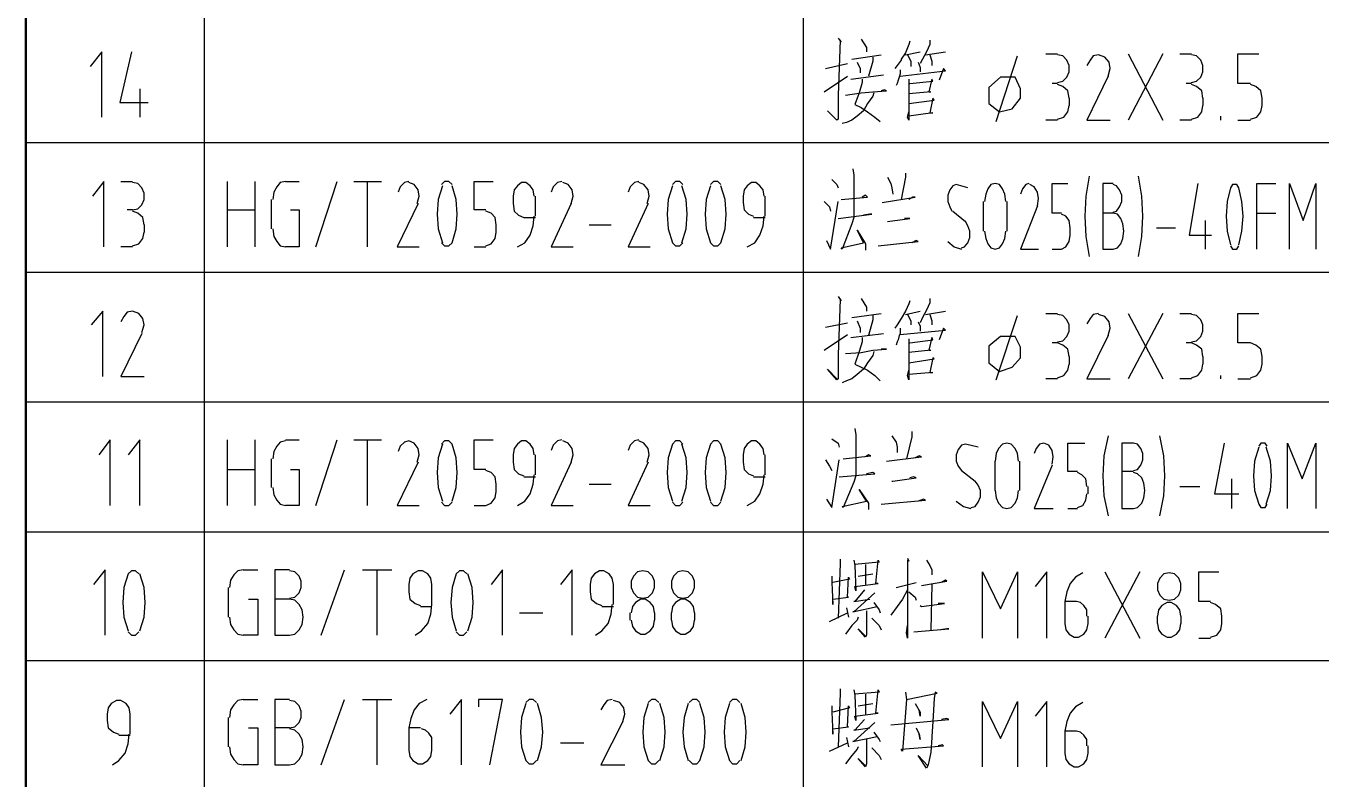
# Model space of a CAD drawing. Header units: millimetres. Extents: x -830 to 4759, y -3917 to 4295.
# Drawn here: x 2959 to 3759, y -2656 to -2190 of the extents above; entities that cross this region are included whole.
import ezdxf

# ---------------------------------------------------------------- set-up
doc = ezdxf.new("R2010")
doc.units = ezdxf.units.MM
doc.layers.add('1', color=7, linetype='Continuous')

msp = doc.modelspace()

# ---------------------------------------------------------------- linework, layer by layer
at = {"layer": '1', "color": 0, "lineweight": 50}
for points in [[(2959.08, -2182.83), (2959.08, -2262.33)], [(2959.08, -2262.33), (2959.08, -2342.48)], [(2959.08, -2342.48), (2959.08, -2422.62)], [(2959.08, -2422.62), (2959.08, -2502.77)], [(2959.08, -2502.77), (2959.08, -2582.27)], [(2959.08, -2582.27), (2959.08, -2662.41)]]:
    msp.add_lwpolyline(points, dxfattribs=at)
at = {"layer": '1', "color": 0, "lineweight": 25}
for points in [[(3069.2, -2182.83), (3069.2, -2262.33)], [(3439.31, -2182.83), (3439.31, -2262.33)], [(3460.82, -2197.82), (3462.77, -2200.43), (3462.12, -2199.12), (3460.82, -2233.01), (3460.82, -2246.69), (3460.82, -2247.99), (3460.16, -2248.65), (3454.3, -2242.78), (3460.16, -2248.65)], [(3475.15, -2198.47), (3478.41, -2203.69), (3478.41, -2206.29)], [(3505.12, -2199.78), (3504.47, -2201.73), (3502.52, -2206.94), (3499.91, -2210.85), (3499.91, -2211.51), (3497.31, -2214.76), (3496, -2216.72)], [(3517.51, -2199.12), (3517.51, -2201.73), (3515.55, -2206.29), (3512.94, -2210.85), (3511.64, -2213.46)], [(3006, -2246.69), (3006, -2206.29), (2998.83, -2215.41)], [(3024.24, -2206.29), (3017.08, -2237.57), (3034.67, -2237.57)], [(3469.29, -2210.85), (3487.53, -2208.25)], [(3502.52, -2208.25), (3511.64, -2206.29)], [(3503.82, -2208.25), (3505.78, -2212.16), (3505.78, -2215.41)], [(3514.9, -2208.25), (3527.28, -2206.29)], [(3517.51, -2208.25), (3518.81, -2212.16), (3518.81, -2214.76)], [(3589.18, -2207.6), (3596.35, -2207.6)], [(3596.35, -2225.19), (3599.61, -2224.54), (3602.21, -2221.93), (3603.52, -2218.67), (3603.52, -2214.76), (3602.21, -2211.51), (3599.61, -2208.9), (3596.35, -2208.25)], [(3627.63, -2221.28), (3628.93, -2216.72), (3628.28, -2212.81), (3625.67, -2209.55), (3621.76, -2208.25), (3618.5, -2208.9), (3616.55, -2211.51), (3614.59, -2214.76)], [(3640.01, -2207.6), (3661.51, -2248.65)], [(3661.51, -2207.6), (3640.01, -2248.65)], [(3671.93, -2207.6), (3679.1, -2207.6)], [(3679.1, -2225.19), (3682.36, -2224.54), (3684.97, -2221.93), (3686.27, -2218.67), (3686.27, -2214.76), (3684.97, -2211.51), (3682.36, -2208.9), (3679.1, -2208.25)], [(3715.59, -2225.84), (3707.77, -2225.84), (3707.77, -2207.6), (3720.8, -2207.6)], [(3453, -2216.72), (3466.68, -2213.46)], [(3472.54, -2212.81), (3474.5, -2216.72), (3474.5, -2219.32)], [(3482.32, -2209.55), (3482.32, -2212.16), (3479.71, -2221.28)], [(3510.34, -2212.81), (3511.64, -2216.07), (3511.64, -2218.67)], [(3558.56, -2249.3), (3571.59, -2208.9)], [(3452.35, -2231.05), (3466.68, -2221.28)], [(3468.64, -2223.23), (3488.83, -2220.63)], [(3475.8, -2223.23), (3475.8, -2225.19), (3473.85, -2231.7), (3471.24, -2238.87), (3475.15, -2240.83), (3479.06, -2243.43), (3483.62, -2246.69), (3486.88, -2249.3)], [(3499.26, -2217.37), (3499.26, -2219.98), (3498.61, -2221.93), (3497.96, -2223.89), (3497.31, -2225.84), (3496.65, -2227.14)], [(3499.26, -2221.28), (3527.28, -2218.02), (3525.98, -2216.72), (3523.37, -2223.89)], [(3504.47, -2223.23), (3504.47, -2225.84), (3504.47, -2234.96), (3504.47, -2248.65), (3503.82, -2246.69), (3504.47, -2243.43)], [(3505.12, -2225.84), (3519.46, -2224.54), (3518.81, -2223.23), (3516.85, -2231.05), (3518.16, -2231.05), (3504.47, -2232.36)], [(3553.99, -2238.22), (3560.51, -2243.43), (3568.33, -2241.48), (3573.54, -2234.96), (3573.54, -2229.1), (3570.28, -2221.93), (3561.16, -2221.93), (3553.99, -2228.45), (3553.99, -2238.22)], [(3627.63, -2221.28), (3614.59, -2248.65), (3628.93, -2248.65)], [(3029.46, -2229.1), (3029.46, -2246.69)], [(3482.97, -2231.7), (3482.32, -2233.66), (3479.06, -2238.22), (3476.45, -2242.78), (3472.54, -2246.04), (3469.29, -2248.65), (3466.03, -2249.95), (3463.42, -2250.6)], [(3465.38, -2233.01), (3475.15, -2231.7), (3482.32, -2231.05), (3490.79, -2230.4), (3489.49, -2229.75), (3487.53, -2230.4)], [(3596.35, -2225.84), (3593.09, -2225.84)], [(3603.52, -2234.96), (3602.86, -2230.4), (3599.61, -2227.8), (3596.35, -2226.49)], [(3679.1, -2225.84), (3675.84, -2225.84)], [(3686.27, -2234.96), (3685.62, -2230.4), (3682.36, -2227.8), (3679.1, -2226.49)], [(3722.76, -2234.96), (3722.11, -2230.4), (3718.85, -2227.8), (3715.59, -2226.49)], [(3504.47, -2238.22), (3520.11, -2236.27), (3519.46, -2234.96), (3517.51, -2244.09), (3519.46, -2244.09), (3504.47, -2246.04)], [(3596.35, -2247.99), (3600.26, -2246.69), (3602.86, -2243.43), (3603.52, -2239.52)], [(3603.52, -2234.96), (3603.52, -2239.52)], [(3679.1, -2247.99), (3683.01, -2246.69), (3685.62, -2243.43), (3686.27, -2239.52)], [(3686.27, -2234.96), (3686.27, -2239.52)], [(3715.59, -2247.99), (3719.5, -2246.69), (3722.11, -2243.43), (3722.76, -2239.52)], [(3722.76, -2239.52), (3722.76, -2234.96)], [(3697.35, -2248.65), (3697.35, -2246.04)], [(3596.35, -2248.65), (3589.18, -2248.65)], [(3679.1, -2248.65), (3671.93, -2248.65)], [(3707.77, -2248.65), (3715.59, -2248.65)], [(2959.08, -2262.33), (4758.8, -2262.33)], [(2959.08, -2262.33), (4758.8, -2262.33)], [(3069.2, -2262.33), (3069.2, -2342.48)], [(3439.31, -2262.33), (3439.31, -2342.48)], [(3469.94, -2278.62), (3470.59, -2282.53), (3470.59, -2308.59), (3469.29, -2312.5), (3463.42, -2328.14), (3462.77, -2327.49), (3476.45, -2324.23), (3472.54, -2316.41), (3477.76, -2324.88), (3477.76, -2328.79)], [(3007.3, -2326.84), (3007.3, -2286.44), (3000.13, -2295.56)], [(3017.73, -2286.44), (3024.9, -2286.44)], [(3024.9, -2304.03), (3028.15, -2303.38), (3030.76, -2300.77), (3032.06, -2297.52), (3032.06, -2293.61), (3030.76, -2290.35), (3028.15, -2287.74), (3024.9, -2287.09)], [(3083.54, -2326.84), (3083.54, -2286.44)], [(3100.48, -2286.44), (3100.48, -2326.84)], [(3119.38, -2286.44), (3116.12, -2287.09), (3114.16, -2289.7), (3112.21, -2292.96), (3111.56, -2297.52)], [(3119.38, -2286.44), (3127.85, -2286.44)], [(3138.27, -2326.84), (3151.31, -2286.44)], [(3161.73, -2286.44), (3178.67, -2286.44)], [(3170.2, -2326.84), (3170.2, -2286.44)], [(3195.61, -2286.44), (3193.01, -2287.09), (3190.4, -2289.7), (3189.1, -2292.96)], [(3200.83, -2300.12), (3202.13, -2295.56), (3201.48, -2291.65), (3198.87, -2288.39), (3195.61, -2287.09)], [(3222.33, -2288.39), (3220.38, -2286.44), (3217.77, -2286.44), (3215.81, -2288.39)], [(3243.18, -2304.03), (3236.01, -2304.03), (3236.01, -2286.44), (3247.74, -2286.44)], [(3273.16, -2295.56), (3272.5, -2291.65), (3270.55, -2289.05), (3267.94, -2287.09), (3265.34, -2287.09), (3262.73, -2289.05), (3260.77, -2291.65), (3260.12, -2295.56)], [(3290.1, -2286.44), (3287.49, -2287.09), (3284.88, -2289.7), (3283.58, -2292.96)], [(3295.96, -2300.12), (3297.26, -2295.56), (3296.61, -2291.65), (3294.01, -2288.39), (3290.75, -2287.09)], [(3337.66, -2286.44), (3335.06, -2287.09), (3332.45, -2289.7), (3331.15, -2292.96)], [(3342.88, -2300.12), (3344.18, -2295.56), (3343.53, -2291.65), (3340.92, -2288.39), (3337.66, -2287.09)], [(3365.03, -2288.39), (3363.08, -2286.44), (3360.47, -2286.44), (3358.51, -2288.39)], [(3388.49, -2288.39), (3386.53, -2286.44), (3383.93, -2286.44), (3381.97, -2288.39)], [(3415.2, -2295.56), (3414.55, -2291.65), (3412.6, -2289.05), (3409.99, -2287.09), (3407.38, -2287.09), (3404.78, -2289.05), (3402.82, -2291.65), (3402.17, -2295.56)], [(3456.91, -2285.14), (3460.16, -2288.39), (3460.82, -2290.35)], [(3491.44, -2283.83), (3493.4, -2287.74), (3494.05, -2290.35), (3494.7, -2294.26)], [(3502.52, -2281.23), (3502.52, -2283.83), (3499.91, -2297.52)], [(3540.96, -2290.35), (3533.8, -2288.39), (3531.84, -2289.05), (3529.89, -2291.65), (3528.58, -2294.91), (3528.58, -2298.82), (3529.89, -2302.08), (3531.19, -2304.68)], [(3564.42, -2298.82), (3563.77, -2294.26), (3562.47, -2291), (3560.51, -2288.39), (3557.9, -2287.74), (3555.3, -2288.39), (3553.34, -2291), (3552.04, -2294.26), (3551.39, -2298.82)], [(3578.76, -2287.74), (3576.8, -2288.39), (3574.85, -2291), (3573.54, -2294.26)], [(3583.97, -2301.43), (3584.62, -2296.86), (3583.97, -2292.96), (3582.01, -2289.7), (3579.41, -2288.39)], [(3598.96, -2305.99), (3593.09, -2305.99), (3593.09, -2287.74), (3602.86, -2287.74)], [(3615.9, -2283.18), (3613.94, -2295.56), (3613.29, -2307.94), (3613.94, -2320.32), (3615.9, -2332.7)], [(3630.88, -2287.74), (3624.37, -2287.74), (3624.37, -2328.14)], [(3630.88, -2305.34), (3632.84, -2304.68), (3634.79, -2302.08), (3636.1, -2298.82), (3636.1, -2294.91), (3634.79, -2291.65), (3632.84, -2289.05), (3630.88, -2288.39)], [(3646.52, -2332.7), (3648.48, -2320.32), (3649.13, -2307.94), (3648.48, -2295.56), (3646.52, -2283.18)], [(3683.01, -2287.74), (3677.8, -2319.67), (3691.48, -2319.67)], [(3708.42, -2325.54), (3710.38, -2317.06), (3711.03, -2307.94), (3710.38, -2298.82), (3708.42, -2290.35), (3707.12, -2288.39), (3704.51, -2288.39), (3703.21, -2290.35), (3701.26, -2298.82), (3700.6, -2307.94), (3701.26, -2317.06), (3703.21, -2325.54)], [(3719.5, -2328.14), (3719.5, -2287.74), (3731.23, -2287.74)], [(3739.7, -2328.14), (3739.7, -2287.74), (3748.17, -2310.55), (3755.99, -2287.74), (3755.99, -2328.14)], [(3216.47, -2289.05), (3213.86, -2297.52), (3213.21, -2306.64), (3213.86, -2315.76), (3216.47, -2324.23)], [(3215.81, -2324.23), (3217.77, -2326.19), (3220.38, -2326.19), (3222.33, -2324.23), (3224.94, -2315.76), (3225.59, -2306.64), (3224.94, -2297.52), (3222.33, -2289.05)], [(3260.12, -2295.56), (3260.12, -2300.12)], [(3273.81, -2307.94), (3273.81, -2295.56)], [(3358.51, -2289.05), (3355.91, -2297.52), (3355.26, -2306.64), (3355.91, -2315.76), (3358.51, -2324.23)], [(3364.38, -2324.23), (3366.99, -2315.76), (3367.64, -2306.64), (3366.99, -2297.52), (3364.38, -2289.05)], [(3381.97, -2289.05), (3379.37, -2297.52), (3378.71, -2306.64), (3379.37, -2315.76), (3381.97, -2324.23)], [(3381.97, -2324.23), (3383.93, -2326.19), (3386.53, -2326.19), (3388.49, -2324.23), (3391.09, -2315.76), (3391.75, -2306.64), (3391.09, -2297.52), (3388.49, -2289.05)], [(3402.17, -2295.56), (3402.17, -2299.47)], [(3415.86, -2307.94), (3415.86, -2295.56)], [(3462.77, -2297.52), (3479.06, -2296.21), (3477.76, -2294.91), (3475.8, -2296.21)], [(3488.18, -2299.47), (3508.38, -2296.21), (3507.08, -2296.21), (3504.47, -2297.52)], [(3024.9, -2304.03), (3021.64, -2304.03)], [(3083.54, -2304.03), (3100.48, -2304.03)], [(3110.91, -2315.76), (3110.91, -2297.52)], [(3122.64, -2304.03), (3127.85, -2304.03), (3127.85, -2326.84), (3119.38, -2326.84)], [(3201.48, -2300.12), (3188.45, -2326.84), (3202.13, -2326.84)], [(3260.12, -2300.12), (3260.77, -2304.68), (3263.38, -2307.29), (3266.64, -2308.59)], [(3295.96, -2300.12), (3283.58, -2326.84), (3297.26, -2326.84)], [(3343.53, -2300.12), (3331.15, -2326.84), (3344.83, -2326.84)], [(3402.17, -2299.47), (3402.82, -2304.03), (3405.43, -2306.64), (3408.69, -2307.94)], [(3452.35, -2298.82), (3455.6, -2302.08), (3456.25, -2304.68)], [(3453.65, -2322.93), (3456.25, -2328.14), (3460.82, -2298.82)], [(3550.74, -2317.06), (3550.74, -2298.82)], [(3565.07, -2298.82), (3565.07, -2317.06)], [(3583.97, -2301.43), (3573.54, -2328.14), (3584.62, -2328.14)], [(3032.06, -2313.15), (3031.41, -2308.59), (3028.15, -2305.99), (3024.9, -2304.68)], [(3249.7, -2313.15), (3249.05, -2308.59), (3246.44, -2305.99), (3243.18, -2304.68)], [(3262.73, -2326.84), (3267.29, -2324.23), (3270.55, -2319.67), (3272.5, -2313.81), (3273.16, -2307.94)], [(3266.64, -2308.59), (3273.81, -2308.59)], [(3404.78, -2326.84), (3409.34, -2324.23), (3412.6, -2319.67), (3414.55, -2313.81), (3415.2, -2307.94)], [(3408.69, -2308.59), (3415.86, -2308.59)], [(3460.82, -2309.25), (3481.67, -2306.64), (3480.36, -2306.64), (3476.45, -2307.29)], [(3491.44, -2311.2), (3505.12, -2309.25), (3503.82, -2309.25), (3501.87, -2309.25)], [(3531.84, -2304.68), (3539.66, -2311.2)], [(3537.05, -2327.49), (3539.01, -2326.84), (3540.96, -2324.23), (3542.27, -2320.97), (3542.27, -2317.06), (3540.96, -2313.81), (3539.66, -2311.2)], [(3604.17, -2315.11), (3603.52, -2310.55), (3601.56, -2307.94), (3598.96, -2306.64)], [(3630.88, -2305.99), (3624.37, -2305.99)], [(3630.88, -2328.14), (3633.49, -2327.49), (3635.44, -2324.88), (3636.75, -2321.63), (3637.4, -2317.06), (3636.75, -2312.5), (3635.44, -2309.25), (3633.49, -2306.64), (3630.88, -2305.99)], [(3687.57, -2310.55), (3687.57, -2328.14)], [(3719.5, -2305.99), (3731.23, -2305.99)], [(3024.9, -2326.19), (3028.81, -2324.88), (3031.41, -2321.63), (3032.06, -2317.72)], [(3032.06, -2313.15), (3032.06, -2317.72)], [(3111.56, -2315.76), (3112.21, -2320.32), (3114.16, -2323.58), (3116.12, -2326.19), (3119.38, -2326.84)], [(3243.18, -2326.19), (3246.44, -2324.88), (3249.05, -2321.63), (3249.7, -2317.72)], [(3249.7, -2317.72), (3249.7, -2313.15)], [(3307.04, -2313.15), (3320.72, -2313.15)], [(3551.39, -2317.06), (3552.04, -2321.63), (3553.34, -2324.88), (3555.3, -2327.49), (3557.9, -2328.14), (3560.51, -2327.49), (3562.47, -2324.88), (3563.77, -2321.63), (3564.42, -2317.06)], [(3598.96, -2328.14), (3601.56, -2326.84), (3603.52, -2323.58), (3604.17, -2319.67)], [(3604.17, -2319.67), (3604.17, -2315.11)], [(3657.6, -2315.11), (3669.33, -2315.11)], [(3024.9, -2326.84), (3017.73, -2326.84)], [(3236.01, -2326.84), (3243.18, -2326.84)], [(3358.51, -2324.23), (3360.47, -2326.19), (3363.08, -2326.19), (3365.03, -2324.23)], [(3485.58, -2326.19), (3510.34, -2323.58), (3509.03, -2322.93), (3506.43, -2324.23)], [(3528.58, -2323.58), (3532.49, -2326.84), (3537.05, -2328.14)], [(3593.09, -2328.14), (3598.96, -2328.14)], [(3624.37, -2328.14), (3630.88, -2328.14)], [(3703.21, -2326.19), (3704.51, -2328.14), (3707.12, -2328.14), (3708.42, -2326.19)], [(2959.08, -2342.48), (4758.8, -2342.48)], [(2959.08, -2342.48), (4758.8, -2342.48)], [(3069.2, -2342.48), (3069.2, -2422.62)], [(3439.31, -2342.48), (3439.31, -2422.62)], [(3460.82, -2357.46), (3462.77, -2360.07), (3462.12, -2359.42), (3460.82, -2393.3), (3460.82, -2406.99), (3460.82, -2408.29), (3460.16, -2408.94), (3454.3, -2402.42), (3460.16, -2408.29)], [(3475.15, -2358.77), (3478.41, -2363.98), (3478.41, -2366.59)], [(3505.12, -2360.07), (3504.47, -2362.02), (3502.52, -2366.59), (3499.91, -2371.15), (3497.31, -2375.06), (3496, -2377.01)], [(3517.51, -2358.77), (3517.51, -2361.37), (3515.55, -2365.93), (3512.94, -2370.5), (3511.64, -2373.75)], [(3006.65, -2406.99), (3006.65, -2366.59), (2999.48, -2375.06)], [(3030.76, -2379.62), (3032.06, -2375.06), (3031.41, -2371.15), (3028.81, -2367.89), (3024.9, -2366.59), (3021.64, -2367.24), (3019.68, -2369.84), (3017.73, -2373.1)], [(3469.29, -2370.5), (3487.53, -2367.89)], [(3502.52, -2368.54), (3511.64, -2366.59)], [(3514.9, -2368.54), (3527.28, -2366.59)], [(3589.18, -2367.89), (3596.35, -2367.89)], [(3621.76, -2367.89), (3618.5, -2368.54), (3616.55, -2371.15), (3614.59, -2374.41)], [(3640.01, -2367.89), (3661.51, -2408.29)], [(3661.51, -2367.89), (3640.01, -2408.29)], [(3671.93, -2367.89), (3679.1, -2367.89)], [(3715.59, -2386.13), (3707.77, -2386.13), (3707.77, -2367.89), (3720.8, -2367.89)], [(3453, -2376.36), (3466.68, -2373.75)], [(3472.54, -2372.45), (3474.5, -2377.01), (3474.5, -2379.62)], [(3482.32, -2369.19), (3482.32, -2371.8), (3479.71, -2381.57)], [(3503.82, -2368.54), (3505.78, -2372.45), (3505.78, -2375.06)], [(3510.34, -2373.1), (3511.64, -2375.71), (3511.64, -2378.97)], [(3517.51, -2368.54), (3518.81, -2372.45), (3518.81, -2375.06)], [(3558.56, -2408.94), (3571.59, -2369.19)], [(3596.35, -2385.48), (3599.61, -2384.83), (3602.21, -2382.22), (3603.52, -2378.97), (3603.52, -2375.06), (3602.21, -2371.8), (3599.61, -2369.19), (3596.35, -2368.54)], [(3627.63, -2381.57), (3628.93, -2377.01), (3628.28, -2373.1), (3625.67, -2369.84), (3621.76, -2368.54)], [(3679.1, -2385.48), (3682.36, -2384.83), (3684.97, -2382.22), (3686.27, -2378.97), (3686.27, -2375.06), (3684.97, -2371.8), (3682.36, -2369.19), (3679.1, -2368.54)], [(3030.76, -2380.27), (3017.73, -2406.99), (3032.06, -2406.99)], [(3452.35, -2390.7), (3466.68, -2380.92)], [(3468.64, -2382.88), (3488.83, -2380.27)], [(3475.8, -2382.88), (3475.8, -2385.48), (3473.85, -2391.35), (3471.24, -2399.17), (3475.15, -2401.12), (3479.06, -2403.08), (3483.62, -2406.33), (3486.88, -2409.59)], [(3499.26, -2377.01), (3499.26, -2380.27), (3498.61, -2381.57), (3497.96, -2384.18), (3497.31, -2385.48), (3496.65, -2387.44)], [(3499.26, -2380.92), (3527.28, -2378.31), (3525.98, -2377.01), (3523.37, -2384.18)], [(3504.47, -2383.53), (3504.47, -2385.48), (3504.47, -2395.26), (3504.47, -2408.94), (3503.82, -2406.33), (3504.47, -2403.08)], [(3505.12, -2386.13), (3519.46, -2384.18), (3518.81, -2382.88), (3516.85, -2390.7), (3518.16, -2390.7), (3504.47, -2392)], [(3553.99, -2398.51), (3560.51, -2403.73), (3568.33, -2401.12), (3573.54, -2395.26), (3573.54, -2388.74), (3570.28, -2382.22), (3561.16, -2382.22), (3553.99, -2388.09), (3553.99, -2398.51)], [(3627.63, -2381.57), (3614.59, -2408.29), (3628.93, -2408.29)], [(3482.97, -2391.35), (3482.32, -2393.95), (3479.06, -2398.51), (3476.45, -2402.42), (3472.54, -2405.68), (3469.29, -2408.29), (3466.03, -2409.59), (3463.42, -2410.89)], [(3465.38, -2392.65), (3475.15, -2392), (3482.32, -2390.7), (3490.79, -2390.04), (3489.49, -2390.04), (3487.53, -2390.04)], [(3596.35, -2386.13), (3593.09, -2386.13)], [(3603.52, -2394.6), (3602.86, -2390.04), (3599.61, -2387.44), (3596.35, -2386.13)], [(3679.1, -2386.13), (3675.84, -2386.13)], [(3686.27, -2394.6), (3685.62, -2390.04), (3682.36, -2387.44), (3679.1, -2386.13)], [(3722.76, -2394.6), (3722.11, -2390.04), (3718.85, -2387.44), (3715.59, -2386.13)], [(3504.47, -2398.51), (3520.11, -2395.91), (3519.46, -2395.26), (3517.51, -2404.38), (3519.46, -2404.38), (3504.47, -2405.68)], [(3596.35, -2407.64), (3600.26, -2406.33), (3602.86, -2403.08), (3603.52, -2399.17)], [(3603.52, -2394.6), (3603.52, -2399.17)], [(3679.1, -2407.64), (3683.01, -2406.33), (3685.62, -2403.08), (3686.27, -2399.17)], [(3686.27, -2394.6), (3686.27, -2399.17)], [(3715.59, -2407.64), (3719.5, -2406.33), (3722.11, -2403.08), (3722.76, -2399.17)], [(3722.76, -2399.17), (3722.76, -2394.6)], [(3596.35, -2408.29), (3589.18, -2408.29)], [(3679.1, -2408.29), (3671.93, -2408.29)], [(3697.35, -2408.29), (3697.35, -2406.33)], [(3707.77, -2408.29), (3715.59, -2408.29)], [(2959.08, -2422.62), (4758.8, -2422.62)], [(2959.08, -2422.62), (4758.8, -2422.62)], [(3069.2, -2422.62), (3069.2, -2502.77)], [(3439.31, -2422.62), (3439.31, -2502.77)], [(3471.24, -2438.91), (3471.89, -2442.82), (3471.89, -2468.24), (3470.59, -2472.15), (3464.07, -2487.78), (3463.42, -2487.13), (3478.41, -2483.87), (3473.85, -2476.71), (3479.71, -2485.18), (3479.71, -2489.09)], [(3011.21, -2486.48), (3011.21, -2446.08), (3004.04, -2455.2)], [(3029.46, -2486.48), (3029.46, -2446.08), (3022.29, -2455.2)], [(3083.54, -2486.48), (3083.54, -2446.08)], [(3100.48, -2446.08), (3100.48, -2486.48)], [(3119.38, -2446.73), (3116.12, -2447.38), (3114.16, -2449.99), (3112.21, -2453.25), (3111.56, -2457.81)], [(3119.38, -2446.08), (3127.85, -2446.08)], [(3138.27, -2486.48), (3151.31, -2446.08)], [(3161.73, -2446.08), (3178.67, -2446.08)], [(3170.2, -2486.48), (3170.2, -2446.08)], [(3200.83, -2459.76), (3202.13, -2455.2), (3201.48, -2451.29), (3198.87, -2448.04), (3195.61, -2446.73), (3193.01, -2447.38), (3190.4, -2449.99), (3189.1, -2453.25)], [(3222.33, -2483.87), (3224.94, -2475.4), (3225.59, -2466.28), (3224.94, -2457.16), (3222.33, -2448.69), (3220.38, -2446.73), (3217.77, -2446.73), (3215.81, -2448.69)], [(3243.18, -2464.33), (3236.01, -2464.33), (3236.01, -2446.08), (3247.74, -2446.08)], [(3273.16, -2455.2), (3272.5, -2451.29), (3270.55, -2448.69), (3267.94, -2446.73), (3265.34, -2446.73), (3262.73, -2448.69), (3260.77, -2451.29), (3260.12, -2455.2)], [(3290.1, -2446.08), (3287.49, -2446.73), (3284.88, -2449.34), (3283.58, -2452.6)], [(3295.96, -2459.76), (3297.26, -2455.2), (3296.61, -2451.29), (3294.01, -2448.04), (3290.75, -2446.73)], [(3337.66, -2446.08), (3335.06, -2446.73), (3332.45, -2449.34), (3331.15, -2452.6)], [(3342.88, -2459.76), (3344.18, -2455.2), (3343.53, -2451.29), (3340.92, -2448.04), (3337.66, -2446.73)], [(3365.03, -2448.69), (3363.08, -2446.73), (3360.47, -2446.73), (3358.51, -2448.69), (3355.91, -2457.16), (3355.26, -2466.28), (3355.91, -2475.4), (3358.51, -2483.87)], [(3388.49, -2483.87), (3391.09, -2475.4), (3391.75, -2466.28), (3391.09, -2457.16), (3388.49, -2448.69), (3386.53, -2446.73), (3383.93, -2446.73), (3381.97, -2448.69), (3379.37, -2457.16), (3378.71, -2466.28), (3379.37, -2475.4), (3381.97, -2483.87)], [(3415.2, -2455.2), (3414.55, -2451.29), (3412.6, -2448.69), (3409.99, -2446.73), (3407.38, -2446.73), (3404.78, -2448.69), (3402.82, -2451.29), (3402.17, -2455.2)], [(3456.91, -2445.43), (3460.82, -2448.04), (3461.47, -2450.64)], [(3494.05, -2443.47), (3496.65, -2447.38), (3497.31, -2450.64), (3497.31, -2453.9)], [(3506.43, -2440.87), (3506.43, -2444.13), (3503.17, -2457.81)], [(3572.24, -2459.11), (3571.59, -2454.55), (3570.28, -2451.29), (3567.68, -2448.69), (3565.07, -2448.04), (3562.47, -2448.69), (3559.86, -2451.29), (3558.56, -2454.55), (3557.9, -2459.11)], [(3593.09, -2461.07), (3593.74, -2456.51), (3593.09, -2452.6), (3591.14, -2449.34), (3587.88, -2448.04), (3585.27, -2448.69), (3583.32, -2451.29), (3582.01, -2454.55)], [(3608.73, -2465.63), (3602.86, -2465.63), (3602.86, -2448.04), (3613.29, -2448.04)], [(3627.63, -2443.47), (3625.02, -2455.86), (3624.37, -2468.24), (3625.02, -2480.62), (3627.63, -2493)], [(3643.26, -2448.04), (3636.1, -2448.04), (3636.1, -2488.44)], [(3643.26, -2464.98), (3645.87, -2464.33), (3647.83, -2461.72), (3649.13, -2458.46), (3649.13, -2454.55), (3647.83, -2451.29), (3645.87, -2448.69), (3643.26, -2448.04)], [(3659.55, -2493), (3662.16, -2480.62), (3662.81, -2468.24), (3662.16, -2455.86), (3659.55, -2443.47)], [(3699.3, -2448.04), (3693.44, -2479.31), (3708.42, -2479.31)], [(3726.02, -2449.99), (3724.71, -2448.04), (3722.11, -2448.04), (3720.8, -2449.99)], [(3738.4, -2488.44), (3738.4, -2448.04), (3747.52, -2470.19), (3755.99, -2448.04), (3755.99, -2488.44)], [(3216.47, -2448.69), (3213.86, -2457.16), (3213.21, -2466.28), (3213.86, -2475.4), (3216.47, -2483.87)], [(3260.12, -2455.2), (3260.12, -2459.76)], [(3273.81, -2467.58), (3273.81, -2455.2)], [(3364.38, -2483.87), (3366.99, -2475.4), (3367.64, -2466.28), (3366.99, -2457.16), (3364.38, -2448.69)], [(3402.17, -2455.2), (3402.17, -2459.76)], [(3415.86, -2467.58), (3415.86, -2455.2)], [(3464.07, -2457.81), (3481.02, -2455.86), (3479.71, -2455.2), (3477.76, -2456.51)], [(3490.79, -2459.11), (3512.29, -2456.51), (3510.99, -2455.86), (3508.38, -2457.16)], [(3547.48, -2450.64), (3539.66, -2448.69), (3537.05, -2449.34), (3535.1, -2451.95), (3533.8, -2455.2), (3533.8, -2459.11), (3535.1, -2462.37), (3537.05, -2464.98)], [(3720.8, -2450.64), (3718.2, -2459.11), (3717.55, -2468.24), (3718.2, -2477.36), (3720.8, -2485.83)], [(3725.37, -2485.83), (3727.97, -2477.36), (3728.62, -2468.24), (3727.97, -2459.11), (3725.37, -2450.64)], [(3083.54, -2464.33), (3100.48, -2464.33)], [(3110.91, -2475.4), (3110.91, -2457.81)], [(3122.64, -2464.33), (3127.85, -2464.33), (3127.85, -2486.48), (3119.38, -2486.48)], [(3201.48, -2459.76), (3188.45, -2486.48), (3202.13, -2486.48)], [(3260.12, -2459.76), (3260.77, -2464.33), (3263.38, -2466.93), (3266.64, -2468.24)], [(3295.96, -2459.76), (3283.58, -2486.48), (3297.26, -2486.48)], [(3343.53, -2459.76), (3331.15, -2486.48), (3344.83, -2486.48)], [(3402.17, -2459.76), (3402.82, -2464.33), (3405.43, -2466.93), (3408.69, -2468.24)], [(3453, -2458.46), (3455.6, -2462.37), (3456.91, -2464.98)], [(3453.65, -2482.57), (3456.91, -2487.78), (3461.47, -2458.46)], [(3557.9, -2477.36), (3557.9, -2459.11)], [(3572.89, -2459.11), (3572.89, -2477.36)], [(3593.09, -2461.72), (3582.01, -2488.44), (3593.74, -2488.44)], [(3249.7, -2473.45), (3249.05, -2468.89), (3246.44, -2466.28), (3243.18, -2464.98)], [(3262.73, -2486.48), (3267.29, -2483.87), (3270.55, -2479.31), (3272.5, -2473.45), (3273.16, -2467.58)], [(3266.64, -2468.89), (3273.81, -2468.89)], [(3404.78, -2486.48), (3409.34, -2483.87), (3412.6, -2479.31), (3414.55, -2473.45), (3415.2, -2467.58)], [(3408.69, -2468.89), (3415.86, -2468.89)], [(3461.47, -2468.89), (3483.62, -2466.93), (3482.32, -2466.28), (3478.41, -2466.93)], [(3494.05, -2471.49), (3494.7, -2471.49), (3509.03, -2469.54), (3507.73, -2468.89), (3505.12, -2469.54)], [(3537.05, -2464.98), (3545.52, -2471.49)], [(3542.92, -2487.78), (3545.52, -2487.13), (3547.48, -2484.53), (3548.78, -2481.27), (3548.78, -2477.36), (3547.48, -2474.1), (3545.52, -2471.49)], [(3614.59, -2474.75), (3613.94, -2470.19), (3611.34, -2467.58), (3608.73, -2466.28)], [(3643.26, -2465.63), (3636.1, -2465.63)], [(3643.26, -2488.44), (3645.87, -2487.78), (3648.48, -2485.18), (3649.78, -2481.92), (3650.43, -2477.36), (3649.78, -2472.8), (3648.48, -2469.54), (3645.87, -2466.93), (3643.26, -2466.28)], [(3703.86, -2470.19), (3703.86, -2488.44)], [(3111.56, -2475.4), (3112.21, -2479.96), (3114.16, -2483.22), (3116.12, -2485.83), (3119.38, -2486.48)], [(3243.18, -2486.48), (3246.44, -2485.18), (3249.05, -2481.92), (3249.7, -2478.01)], [(3249.7, -2478.01), (3249.7, -2473.45)], [(3307.04, -2473.45), (3320.72, -2473.45)], [(3557.9, -2477.36), (3558.56, -2481.92), (3559.86, -2485.18), (3562.47, -2487.78), (3565.07, -2488.44), (3567.68, -2487.78), (3570.28, -2485.18), (3571.59, -2481.92), (3572.24, -2477.36)], [(3608.73, -2487.78), (3611.99, -2486.48), (3613.94, -2483.22), (3614.59, -2479.31)], [(3615.25, -2479.31), (3615.25, -2474.75)], [(3671.93, -2474.75), (3684.31, -2474.75)], [(3215.81, -2484.53), (3217.77, -2486.48), (3220.38, -2486.48), (3222.33, -2484.53)], [(3236.01, -2486.48), (3243.18, -2486.48)], [(3358.51, -2484.53), (3360.47, -2486.48), (3363.08, -2486.48), (3365.03, -2484.53)], [(3381.97, -2484.53), (3383.93, -2486.48), (3386.53, -2486.48), (3388.49, -2484.53)], [(3487.53, -2485.83), (3514.9, -2483.22), (3513.6, -2482.57), (3510.34, -2483.87)], [(3533.8, -2483.87), (3538.36, -2487.13), (3542.92, -2488.44)], [(3602.86, -2488.44), (3608.73, -2488.44)], [(3636.1, -2488.44), (3643.26, -2488.44)], [(3720.8, -2485.83), (3722.11, -2487.78), (3724.71, -2487.78), (3726.02, -2485.83)], [(2959.08, -2502.77), (4758.8, -2502.77)], [(2959.08, -2502.77), (4758.8, -2502.77)], [(3069.2, -2502.77), (3069.2, -2582.27)], [(3439.31, -2502.77), (3439.31, -2582.27)], [(3462.12, -2519.71), (3462.12, -2522.32), (3460.82, -2556.2)], [(3470.59, -2520.36), (3471.24, -2523.62), (3471.89, -2539.26), (3471.24, -2536.65), (3485.58, -2534.7), (3484.27, -2534.7), (3485.58, -2520.36), (3486.23, -2521.67), (3471.24, -2522.97)], [(3503.82, -2519.06), (3504.47, -2521.02), (3503.82, -2520.36), (3503.82, -2568.58), (3503.17, -2565.32), (3503.82, -2560.76)], [(3515.55, -2520.36), (3517.51, -2523.62), (3518.81, -2526.23), (3518.81, -2529.49)], [(3007.95, -2566.63), (3007.95, -2526.23), (3000.79, -2535.35)], [(3028.81, -2528.83), (3026.85, -2526.88), (3024.24, -2526.88), (3022.29, -2528.83), (3019.68, -2537.31), (3019.03, -2546.43), (3019.68, -2555.55), (3022.29, -2564.02)], [(3093.31, -2526.23), (3090.06, -2526.88), (3087.45, -2529.49), (3085.49, -2532.74), (3084.84, -2537.31)], [(3093.31, -2526.23), (3102.44, -2526.23)], [(3121.98, -2526.23), (3112.86, -2526.23), (3112.86, -2566.63)], [(3121.98, -2543.82), (3125.24, -2543.17), (3127.85, -2540.56), (3129.15, -2537.31), (3129.15, -2533.4), (3127.85, -2530.14), (3125.24, -2527.53), (3121.98, -2526.88)], [(3141.53, -2566.63), (3155.87, -2526.23)], [(3166.94, -2526.23), (3185.19, -2526.23)], [(3176.07, -2566.63), (3176.07, -2526.23)], [(3209.95, -2535.35), (3209.3, -2531.44), (3207.34, -2528.83), (3204.09, -2526.88), (3201.48, -2526.88), (3198.22, -2528.83), (3196.27, -2531.44), (3195.61, -2535.35)], [(3231.45, -2528.83), (3229.5, -2526.88), (3226.89, -2526.88), (3224.94, -2528.83), (3222.33, -2537.31), (3221.68, -2546.43), (3222.33, -2555.55), (3224.94, -2564.02)], [(3253.61, -2566.63), (3253.61, -2526.23), (3246.44, -2535.35)], [(3296.61, -2566.63), (3296.61, -2526.23), (3289.45, -2535.35)], [(3322.03, -2535.35), (3321.37, -2531.44), (3319.42, -2528.83), (3316.16, -2526.88), (3313.55, -2526.88), (3310.3, -2528.83), (3308.34, -2531.44), (3307.69, -2535.35)], [(3340.27, -2526.88), (3337.01, -2527.53), (3334.41, -2530.14), (3333.1, -2533.4), (3333.1, -2537.31), (3334.41, -2540.56), (3337.01, -2543.17), (3340.27, -2543.82), (3343.53, -2543.17), (3346.13, -2540.56), (3347.44, -2537.31), (3347.44, -2533.4), (3346.13, -2530.14), (3343.53, -2527.53), (3340.27, -2526.88)], [(3365.03, -2526.88), (3361.77, -2527.53), (3359.17, -2530.14), (3357.86, -2533.4), (3357.86, -2537.31), (3359.17, -2540.56), (3361.77, -2543.17), (3365.03, -2543.82), (3368.29, -2543.17), (3370.9, -2540.56), (3372.2, -2537.31), (3372.2, -2533.4), (3370.9, -2530.14), (3368.29, -2527.53), (3365.03, -2526.88)], [(3477.76, -2522.97), (3477.76, -2536)], [(3550.09, -2568.58), (3550.09, -2527.53), (3561.16, -2550.34), (3571.59, -2527.53), (3571.59, -2568.58)], [(3589.83, -2568.58), (3589.83, -2527.53), (3582.67, -2536.65)], [(3611.99, -2528.18), (3607.43, -2530.79), (3604.17, -2534.7), (3602.21, -2539.91), (3600.91, -2545.78)], [(3625.67, -2527.53), (3647.17, -2568.58)], [(3647.17, -2527.53), (3625.67, -2568.58)], [(3665.42, -2528.18), (3662.16, -2528.83), (3659.55, -2531.44), (3658.25, -2534.7), (3658.25, -2538.61), (3659.55, -2541.87), (3662.16, -2544.47), (3665.42, -2545.12), (3668.68, -2544.47), (3671.28, -2541.87), (3672.59, -2538.61), (3672.59, -2534.7), (3671.28, -2531.44), (3668.68, -2528.83), (3665.42, -2528.18)], [(3690.83, -2545.78), (3683.66, -2545.78), (3683.66, -2527.53), (3696.04, -2527.53)], [(3029.46, -2564.02), (3032.06, -2555.55), (3032.71, -2546.43), (3032.06, -2537.31), (3029.46, -2528.83)], [(3195.61, -2535.35), (3195.61, -2539.91)], [(3209.95, -2547.73), (3209.95, -2535.35)], [(3232.1, -2564.02), (3234.71, -2555.55), (3235.36, -2546.43), (3234.71, -2537.31), (3232.1, -2528.83)], [(3307.69, -2535.35), (3307.69, -2539.91)], [(3322.03, -2547.73), (3322.03, -2535.35)], [(3456.91, -2530.14), (3456.91, -2534.05), (3457.56, -2547.73), (3457.56, -2544.47), (3467.33, -2543.17), (3466.68, -2543.17), (3467.33, -2530.79), (3467.98, -2532.09), (3457.56, -2534.05)], [(3473.2, -2530.14), (3482.32, -2528.83)], [(3496.65, -2537.31), (3509.03, -2534.05)], [(3512.29, -2536), (3527.93, -2533.4), (3527.28, -2532.74), (3524.67, -2534.05)], [(3518.81, -2535.35), (3518.16, -2563.37)], [(3084.19, -2555.55), (3084.19, -2537.31)], [(3096.57, -2544.47), (3102.44, -2544.47), (3102.44, -2566.63), (3093.31, -2566.63)], [(3121.98, -2544.47), (3112.86, -2544.47)], [(3121.98, -2566.63), (3125.24, -2565.98), (3127.85, -2563.37), (3129.8, -2560.11), (3130.45, -2555.55), (3129.8, -2550.99), (3127.85, -2547.73), (3125.24, -2545.12), (3121.98, -2544.47)], [(3195.61, -2539.91), (3196.27, -2544.47), (3199.52, -2547.08), (3202.78, -2548.38)], [(3307.69, -2539.91), (3308.34, -2544.47), (3311.6, -2547.08), (3314.86, -2548.38)], [(3347.44, -2552.94), (3346.79, -2549.03), (3344.83, -2546.43), (3341.57, -2544.47), (3338.97, -2544.47), (3335.71, -2546.43), (3333.75, -2549.03), (3333.1, -2552.94)], [(3372.2, -2552.94), (3371.55, -2549.03), (3369.59, -2546.43), (3366.33, -2544.47), (3363.73, -2544.47), (3360.47, -2546.43), (3358.51, -2549.03), (3357.86, -2552.94)], [(3483.62, -2540.56), (3470.59, -2552.29), (3469.94, -2552.29), (3484.93, -2549.03)], [(3477.11, -2538.61), (3471.24, -2545.78), (3470.59, -2545.78), (3480.36, -2544.47)], [(3503.82, -2538.61), (3500.56, -2544.47), (3497.31, -2549.03), (3493.4, -2554.25)], [(3504.47, -2539.91), (3508.38, -2543.17), (3509.03, -2545.12)], [(3199.52, -2566.63), (3203.43, -2564.02), (3207.34, -2559.46), (3209.3, -2553.6), (3209.95, -2547.73)], [(3202.78, -2549.03), (3209.95, -2549.03)], [(3310.95, -2566.63), (3314.86, -2564.02), (3318.77, -2559.46), (3320.72, -2553.6), (3321.37, -2547.73)], [(3314.86, -2549.03), (3322.03, -2549.03)], [(3466.03, -2549.69), (3467.33, -2555.55)], [(3478.41, -2551.64), (3478.41, -2561.41), (3478.41, -2564.02), (3478.41, -2566.63), (3477.76, -2567.93), (3473.2, -2562.72), (3477.76, -2567.28)], [(3482.97, -2546.43), (3486.23, -2550.99), (3486.88, -2552.94)], [(3511.64, -2548.38), (3512.29, -2549.03), (3526.63, -2547.08), (3525.98, -2547.08), (3522.72, -2547.08)], [(3600.91, -2545.78), (3600.91, -2559.46)], [(3608.08, -2545.78), (3600.91, -2545.78)], [(3614.59, -2554.9), (3614.59, -2550.99), (3612.64, -2548.38), (3610.68, -2546.43), (3608.08, -2545.78)], [(3672.59, -2554.9), (3671.93, -2550.99), (3669.98, -2548.38), (3666.72, -2546.43), (3664.12, -2546.43), (3660.86, -2548.38), (3658.9, -2550.99), (3658.25, -2554.9)], [(3698, -2554.9), (3697.35, -2550.34), (3694.09, -2547.73), (3690.83, -2546.43)], [(3084.84, -2555.55), (3085.49, -2560.11), (3087.45, -2563.37), (3090.06, -2565.98), (3093.31, -2566.63)], [(3264.03, -2552.94), (3278.37, -2552.94)], [(3332.45, -2557.5), (3332.45, -2552.94)], [(3333.1, -2557.5), (3333.75, -2561.41), (3335.71, -2564.02), (3338.97, -2565.98), (3341.57, -2565.98), (3344.83, -2564.02), (3346.79, -2561.41), (3347.44, -2557.5)], [(3347.44, -2552.94), (3347.44, -2557.5)], [(3357.86, -2557.5), (3357.86, -2552.94)], [(3357.86, -2557.5), (3358.51, -2561.41), (3360.47, -2564.02), (3363.73, -2565.98), (3366.33, -2565.98), (3369.59, -2564.02), (3371.55, -2561.41), (3372.2, -2557.5)], [(3372.2, -2552.94), (3372.2, -2557.5)], [(3455.6, -2558.16), (3466.68, -2552.94)], [(3473.2, -2555.55), (3472.54, -2557.5), (3469.29, -2560.76), (3465.38, -2565.98)], [(3481.67, -2556.2), (3486.23, -2560.76), (3487.53, -2563.37)], [(3600.91, -2559.46), (3601.56, -2563.37), (3603.52, -2565.98), (3606.77, -2567.93), (3609.38, -2567.93), (3612.64, -2565.98), (3614.59, -2563.37), (3615.25, -2559.46)], [(3615.25, -2559.46), (3615.25, -2554.9)], [(3658.25, -2559.46), (3658.25, -2554.9)], [(3658.25, -2559.46), (3658.9, -2563.37), (3660.86, -2565.98), (3664.12, -2567.93), (3666.72, -2567.93), (3669.98, -2565.98), (3671.93, -2563.37), (3672.59, -2559.46)], [(3672.59, -2554.9), (3672.59, -2559.46)], [(3690.83, -2567.93), (3694.74, -2566.63), (3697.35, -2563.37), (3698, -2559.46)], [(3698, -2559.46), (3698, -2554.9)], [(3022.29, -2564.67), (3024.24, -2566.63), (3026.85, -2566.63), (3028.81, -2564.67)], [(3112.86, -2566.63), (3121.98, -2566.63)], [(3224.94, -2564.67), (3226.89, -2566.63), (3229.5, -2566.63), (3231.45, -2564.67)], [(3507.73, -2564.67), (3529.23, -2562.72), (3527.93, -2562.72), (3524.02, -2563.37)], [(3683.66, -2568.58), (3690.83, -2568.58)], [(2959.08, -2582.27), (4758.8, -2582.27)], [(2959.08, -2582.27), (4758.8, -2582.27)], [(3069.2, -2582.27), (3069.2, -2662.41)], [(3439.31, -2582.27), (3439.31, -2662.41)], [(3462.12, -2599.86), (3462.12, -2602.47), (3460.82, -2635.7)], [(3470.59, -2600.51), (3471.24, -2603.77), (3471.89, -2619.41), (3471.24, -2616.8), (3485.58, -2614.85), (3484.27, -2614.85), (3485.58, -2600.51), (3486.23, -2601.81), (3471.24, -2603.12)], [(3023.59, -2615.5), (3022.94, -2611.59), (3020.99, -2608.98), (3017.73, -2607.03), (3015.12, -2607.03), (3011.86, -2608.98), (3009.91, -2611.59), (3009.26, -2615.5)], [(3093.31, -2606.37), (3090.06, -2607.03), (3087.45, -2609.63), (3085.49, -2612.89), (3084.84, -2617.45)], [(3093.31, -2606.37), (3102.44, -2606.37)], [(3121.98, -2606.37), (3112.86, -2606.37), (3112.86, -2646.77)], [(3121.98, -2623.97), (3125.24, -2623.32), (3127.85, -2620.71), (3129.15, -2617.45), (3129.15, -2613.54), (3127.85, -2610.28), (3125.24, -2607.68), (3121.98, -2607.03)], [(3141.53, -2646.77), (3155.87, -2606.37)], [(3166.94, -2606.37), (3185.19, -2606.37)], [(3176.07, -2646.77), (3176.07, -2606.37)], [(3206.69, -2606.37), (3202.13, -2608.98), (3198.87, -2612.89), (3196.92, -2618.1), (3195.61, -2623.97)], [(3228.19, -2646.77), (3228.19, -2606.37), (3221.03, -2615.5)], [(3245.79, -2646.77), (3253.61, -2606.37), (3238.62, -2606.37), (3238.62, -2610.94)], [(3274.46, -2608.33), (3272.5, -2606.37), (3269.9, -2606.37), (3267.94, -2608.33)], [(3321.37, -2606.37), (3318.12, -2607.03), (3316.16, -2609.63), (3314.21, -2612.89)], [(3327.89, -2620.06), (3329.19, -2615.5), (3328.54, -2611.59), (3325.93, -2608.33), (3322.03, -2607.03)], [(3350.04, -2608.33), (3348.09, -2606.37), (3345.48, -2606.37), (3343.53, -2608.33)], [(3375.46, -2608.33), (3373.5, -2606.37), (3370.9, -2606.37), (3368.94, -2608.33)], [(3400.22, -2608.33), (3398.26, -2606.37), (3395.66, -2606.37), (3393.7, -2608.33)], [(3477.76, -2603.12), (3477.76, -2616.15)], [(3502.52, -2601.81), (3503.17, -2606.37), (3500.56, -2638.3), (3499.91, -2637), (3525.98, -2635.05), (3525.32, -2634.39), (3522.72, -2635.05)], [(3503.17, -2606.37), (3522.07, -2602.47), (3520.76, -2601.81), (3520.11, -2605.72), (3519.46, -2620.06), (3518.81, -2629.18), (3518.81, -2629.83), (3518.16, -2638.95), (3516.85, -2644.82), (3516.2, -2647.43), (3515.55, -2648.73), (3510.34, -2640.91), (3516.2, -2647.43)], [(3550.09, -2648.08), (3550.09, -2607.68), (3561.16, -2630.48), (3571.59, -2607.68), (3571.59, -2648.08)], [(3589.83, -2648.08), (3589.83, -2607.68), (3582.67, -2616.8)], [(3611.99, -2608.33), (3607.43, -2610.94), (3604.17, -2614.85), (3602.21, -2620.06), (3600.91, -2625.92)], [(3009.26, -2615.5), (3009.26, -2619.41)], [(3023.59, -2627.88), (3023.59, -2615.5)], [(3267.94, -2608.98), (3265.34, -2617.45), (3264.68, -2626.57), (3265.34, -2635.7), (3267.94, -2644.17)], [(3275.11, -2644.17), (3277.72, -2635.7), (3278.37, -2626.57), (3277.72, -2617.45), (3275.11, -2608.98)], [(3343.53, -2608.98), (3340.92, -2617.45), (3340.27, -2626.57), (3340.92, -2635.7), (3343.53, -2644.17)], [(3350.7, -2644.17), (3353.3, -2635.7), (3353.95, -2626.57), (3353.3, -2617.45), (3350.7, -2608.98)], [(3368.29, -2608.98), (3365.68, -2617.45), (3365.03, -2626.57), (3365.68, -2635.7), (3368.29, -2644.17)], [(3368.94, -2644.17), (3370.9, -2646.12), (3373.5, -2646.12), (3375.46, -2644.17), (3378.06, -2635.7), (3378.71, -2626.57), (3378.06, -2617.45), (3375.46, -2608.98)], [(3393.7, -2608.98), (3391.09, -2617.45), (3390.44, -2626.57), (3391.09, -2635.7), (3393.7, -2644.17)], [(3400.87, -2644.17), (3403.48, -2635.7), (3404.13, -2626.57), (3403.48, -2617.45), (3400.87, -2608.98)], [(3456.91, -2610.28), (3456.91, -2614.19), (3457.56, -2627.88), (3457.56, -2624.62), (3467.33, -2623.32), (3466.68, -2623.32), (3467.33, -2610.28), (3467.98, -2611.59), (3457.56, -2614.19)], [(3473.2, -2610.28), (3482.32, -2608.98)], [(3508.38, -2608.98), (3511.64, -2614.19), (3511.64, -2616.8), (3510.99, -2612.89)], [(3009.26, -2619.41), (3009.91, -2623.97), (3013.17, -2626.57), (3016.42, -2627.88)], [(3084.19, -2635.7), (3084.19, -2617.45)], [(3096.57, -2623.97), (3102.44, -2623.97), (3102.44, -2646.77), (3093.31, -2646.77)], [(3121.98, -2623.97), (3112.86, -2623.97)], [(3195.61, -2623.97), (3195.61, -2637.65)], [(3202.78, -2623.97), (3195.61, -2623.97)], [(3327.89, -2620.06), (3314.21, -2646.77), (3329.19, -2646.77)], [(3483.62, -2620.71), (3470.59, -2632.44), (3469.94, -2632.44), (3484.93, -2629.18)], [(3477.11, -2618.76), (3471.24, -2625.27), (3470.59, -2625.27), (3480.36, -2623.97)], [(3493.4, -2622.01), (3529.23, -2618.76), (3527.93, -2618.1), (3524.67, -2618.76)], [(3509.03, -2623.97), (3510.99, -2627.88), (3511.64, -2631.14), (3510.99, -2627.88)], [(3012.52, -2646.77), (3016.42, -2644.17), (3020.33, -2639.61), (3022.29, -2633.74), (3022.94, -2627.88)], [(3016.42, -2628.53), (3023.59, -2628.53)], [(3121.98, -2646.77), (3125.24, -2646.12), (3127.85, -2643.52), (3129.8, -2640.26), (3130.45, -2635.7), (3129.8, -2631.14), (3127.85, -2627.88), (3125.24, -2625.27), (3121.98, -2624.62)], [(3209.95, -2633.74), (3209.95, -2629.83), (3208, -2627.23), (3206.04, -2625.27), (3203.43, -2624.62)], [(3466.03, -2629.83), (3467.33, -2635.7)], [(3478.41, -2631.14), (3478.41, -2641.56), (3478.41, -2644.17), (3478.41, -2646.12), (3477.76, -2648.08), (3473.2, -2642.86), (3477.76, -2647.43)], [(3482.97, -2626.57), (3486.23, -2631.14), (3486.88, -2632.44)], [(3600.91, -2625.92), (3600.91, -2639.61)], [(3608.08, -2625.92), (3600.91, -2625.92)], [(3614.59, -2635.05), (3614.59, -2631.14), (3612.64, -2628.53), (3610.68, -2626.57), (3608.08, -2625.92)], [(3084.84, -2635.7), (3085.49, -2640.26), (3087.45, -2643.52), (3090.06, -2646.12), (3093.31, -2646.77)], [(3195.61, -2637.65), (3196.27, -2641.56), (3198.22, -2644.17), (3201.48, -2646.12), (3204.09, -2646.12), (3207.34, -2644.17), (3209.3, -2641.56), (3209.95, -2637.65)], [(3209.95, -2637.65), (3209.95, -2633.09)], [(3289.45, -2633.09), (3303.78, -2633.09)], [(3455.6, -2638.3), (3466.68, -2633.09)], [(3473.2, -2635.7), (3472.54, -2637), (3469.29, -2640.91), (3465.38, -2646.12)], [(3481.67, -2636.35), (3486.23, -2640.91), (3487.53, -2643.52)], [(3600.91, -2639.61), (3601.56, -2643.52), (3603.52, -2646.12), (3606.77, -2648.08), (3609.38, -2648.08), (3612.64, -2646.12), (3614.59, -2643.52), (3615.25, -2639.61)], [(3615.25, -2639.61), (3615.25, -2635.05)], [(3112.86, -2646.77), (3121.98, -2646.77)], [(3267.94, -2644.17), (3269.9, -2646.12), (3272.5, -2646.12), (3274.46, -2644.17)], [(3343.53, -2644.17), (3345.48, -2646.12), (3348.09, -2646.12), (3350.04, -2644.17)], [(3393.7, -2644.17), (3395.66, -2646.12), (3398.26, -2646.12), (3400.22, -2644.17)]]:
    msp.add_lwpolyline(points, dxfattribs=at)

doc.saveas('drawing.dxf')
